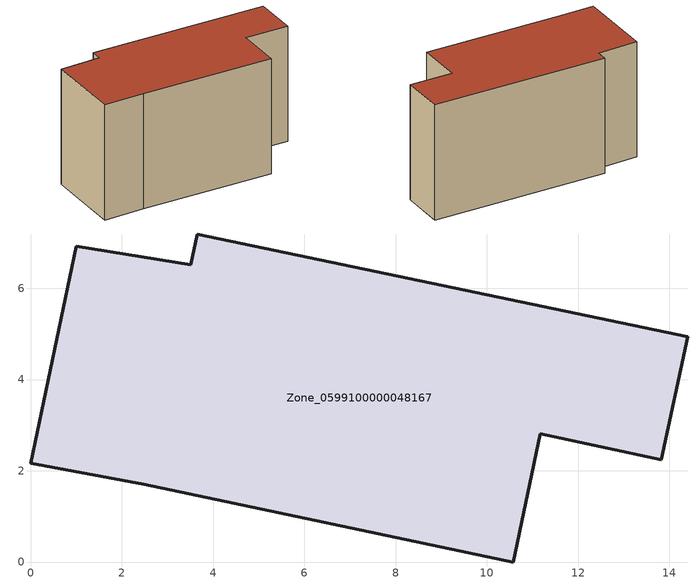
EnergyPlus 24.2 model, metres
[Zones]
Zone_0599100000048167
 floor ground (C_G): 2.47,1.7 0,2.17 1,6.93 3.51,6.52 3.65,7.19 14.4,4.94 13.82,2.24 11.17,2.81 10.57,0 z0
 wall outside (C_F): 3.51,6.52 1,6.93 0,2.17 2.47,1.7 10.57,0 11.17,2.81 13.82,2.24 14.4,4.94 3.65,7.19 3.51,6.52 z0:7.31
 roof outside (C_R): 11.17,2.81 13.82,2.24 14.4,4.94 3.65,7.19 3.51,6.52 1,6.93 0,2.17 2.47,1.7 10.57,0 z7.31
[BUILDING]
Pand.0599100000048167: North Axis=0; Terrain=City; Loads Convergence Tolerance Value=0.04; Temperature Convergence Tolerance Value=0.4; Solar Distribution=FullExterior; Maximum Number of Warmup Days=25; Minimum Number of Warmup Days=1
[Site:Location]
Rotterdam.The.Hague.AP_ZH_NLD Design_Conditions: Latitude=51.96; Longitude=4.45; Time Zone=1; Elevation=-4.5
[SITE:GROUNDTEMPERATURE:BUILDINGSURFACE]
18, 18, 18, 18, 18, 18, 18, 18, 18, 18, 18, 18
[MATERIAL] Thermal Absorptance=0.9; Solar Absorptance=0.7; Visible Absorptance=0.7
Name | Roughness | Thickness | Conductivity | Density | Specific Heat
G.TC.1975-1991 | MediumSmooth | 0.15 | 0.288461 | 540 | 1210
F.TC.1975-1991 | Rough | 0.3 | 0.230769 | 1920 | 840
R.TC.1975-1991 | MediumRough | 0.2 | 0.153846 | 1500 | 1000
[CONSTRUCTION]
C_G: G.TC.1975-1991
C_F: F.TC.1975-1991
C_R: R.TC.1975-1991
[ZONE]
Zone_0599100000048167: Type=1; Multiplier=1; Ceiling Height=Autocalculate; Volume=Autocalculate; Floor Area=autocalculate; Part of Total Floor Area=Yes
[ZONEINFILTRATION:DESIGNFLOWRATE]
Infil_Zone_0599100000048167: Zone or ZoneList or Space or SpaceList=Zone_0599100000048167; Schedule=AlwaysOn; Design Flow Rate Calculation Method=Flow/Area; Flow Rate per Floor Area=0.003; Constant Term Coefficient=1; Temperature Term Coefficient=0; Velocity Term Coefficient=0; Velocity Squared Term Coefficient=0
[HVACTEMPLATE:ZONE:IDEALLOADSAIRSYSTEM]
Zone_0599100000048167: Maximum Heating Supply Air Temperature=50; Minimum Cooling Supply Air Temperature=13; Maximum Heating Supply Air Humidity Ratio=0.0156; Minimum Cooling Supply Air Humidity Ratio=0.0077; Heating Limit=NoLimit; Cooling Limit=NoLimit; Dehumidification Control Type=ConstantSensibleHeatRatio; Cooling Sensible Heat Ratio=0.7; Dehumidification Setpoint=60; Humidification Control Type=None; Humidification Setpoint=30; Outdoor Air Method=None; Outdoor Air Flow Rate per Person=0.00944; Outdoor Air Flow Rate per Zone Floor Area=0; Outdoor Air Flow Rate per Zone=0; Demand Controlled Ventilation Type=None; Outdoor Air Economizer Type=NoEconomizer; Heat Recovery Type=None; Sensible Heat Recovery Effectiveness=0.7; Latent Heat Recovery Effectiveness=0.65
[ZONECONTROL:THERMOSTAT]
ThermostatControl_Zone_0599100000048167: Zone or ZoneList=Zone_0599100000048167; Control Type Schedule=DualSetpointControlType; Control 1=Thermostat_Zone_0599100000048167; Temperature Difference Between Cutout And Setpoint=0
[THERMOSTATSETPOINT:DUALSETPOINT]
Thermostat_Zone_0599100000048167: Heating Setpoint Temperature Schedule=HeatingSetpoint_Zone_0599100000048167; Cooling Setpoint Temperature Schedule=CoolingSetpoint_Zone_0599100000048167
[SCHEDULE:COMPACT]
HeatingSetpoint_Zone_0599100000048167: Through: 12/31, For: AllDays, Until: 24:00, 21
CoolingSetpoint_Zone_0599100000048167: Through: 12/31, For: AllDays, Until: 24:00, 24
DualSetpointControlType: Through: 12/31, For: AllDays, Until: 24:00, 4
AlwaysOn: Through: 12/31, For: AllDays, Until: 24:00, 1
